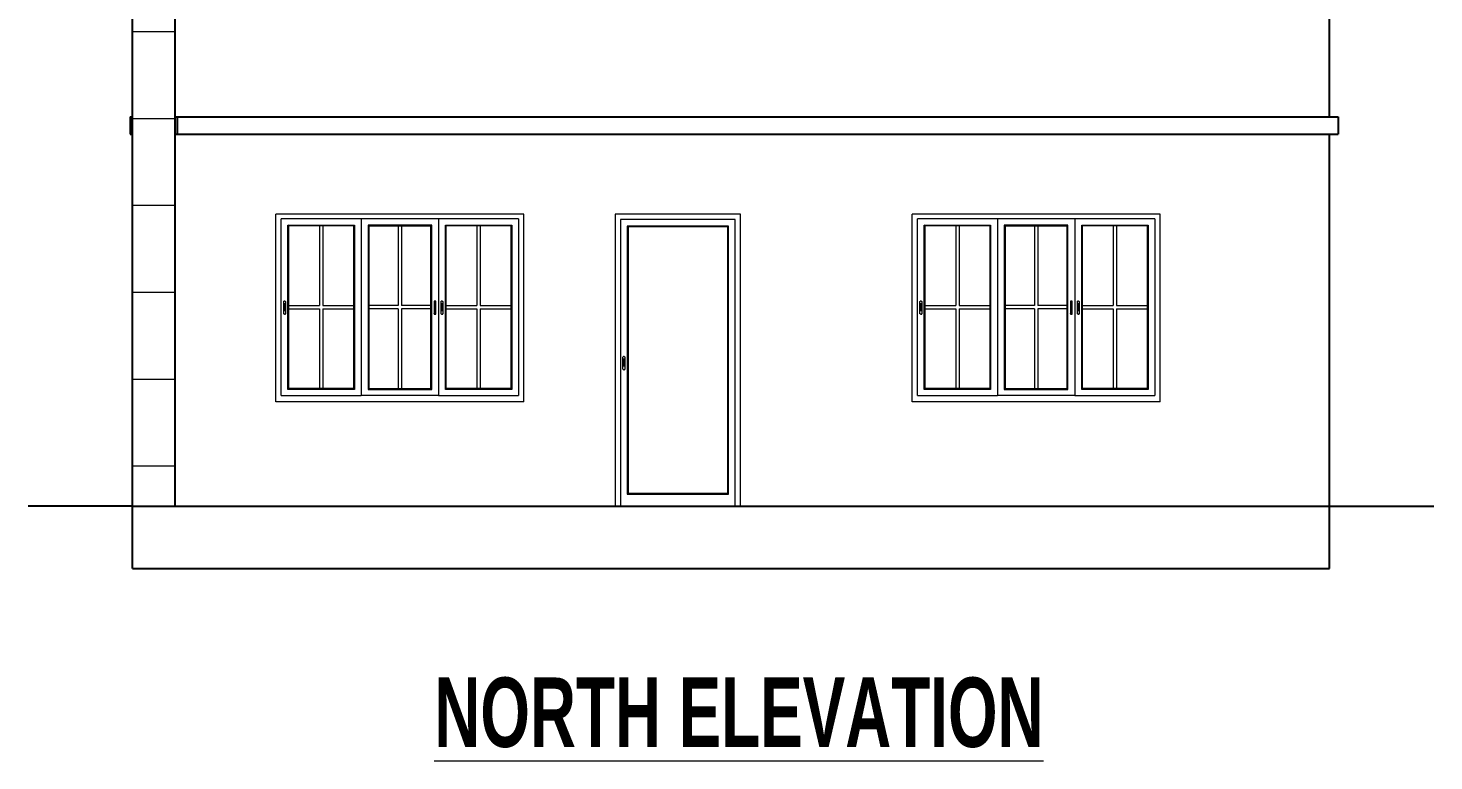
# Model space of a CAD drawing. Header units: inches. Extents: x -5142662 to -4941318, y -3361958 to -3160563.
# Drawn here: x -4998942.3 to -4998538.3, y -3261211.2 to -3261000.4 of the extents above; entities that cross this region are included whole.
import ezdxf

# ---------------------------------------------------------------- set-up
doc = ezdxf.new("R2010")
doc.units = ezdxf.units.IN
doc.header["$LTSCALE"] = 2
doc.header["$MEASUREMENT"] = 0
doc.linetypes.add('ACAD_ISO02W100', pattern=[15, 12, -3])
doc.layers.get('0').update_dxf_attribs({"linetype": 'CONTINUOUS'})
for name, color, linetype, lineweight in [('HATCH', 60, 'ACAD_ISO02W100', 13), ('Text-100.w', 254, 'CONTINUOUS', 9), ('window', 4, 'CONTINUOUS', 13)]:
    doc.layers.add(name, color=color, linetype=linetype, lineweight=lineweight)
doc.styles.add('Arial', font='arial.ttf', dxfattribs={"width": 0.8, "height": 12})

msp = doc.modelspace()

# ---------------------------------------------------------------- hatches: boundary and pattern name
at = {"layer": 'HATCH', "transparency": 33554661}
h = msp.add_hatch(dxfattribs=at)
h.set_pattern_fill('ANSI37', color=256, scale=200, angle=45)
h.set_pattern_definition([(90, (6503.708, 1998.61), (-25, 0), []), (180, (6503.708, 1998.61), (-4e-15, -25), [])])
h.paths.add_polyline_path([(-4998900, -3260913.91), (-4998900, -3260763.91), (-4998907.01, -3260763.91), (-4998907.01, -3260801.91), (-4998908.12, -3260801.91), (-4998908.12, -3260806.91), (-4998907.01, -3260806.91), (-4998907.01, -3260913.91), (-4998913.41, -3260913.91), (-4998913.41, -3260918.91), (-4998912.31, -3260918.91), (-4998912.31, -3261025.91), (-4998912.31, -3261137.91), (-4998900, -3261137.91), (-4998900, -3261025.91)])

# ---------------------------------------------------------------- linework, layer by layer
at = {"ltscale": 0.5}
for p, q in [((-4998900, -3261025.91), (-4998900, -3260913.91)), ((-4998912.31, -3261025.91), (-4998912.31, -3260918.91)), ((-4998568.28, -3261025.91), (-4998568.28, -3260918.91)), ((-4998912.97, -3261025.91), (-4998912.31, -3261025.91)), ((-4998912.97, -3261025.91), (-4998912.97, -3261030.91)), ((-4998912.31, -3261137.91), (-4998912.31, -3261025.91)), ((-4998900, -3261025.91), (-4998565.77, -3261025.91)), ((-4998900, -3261137.91), (-4998900, -3261025.91)), ((-4998899.33, -3261030.91), (-4998899.33, -3261025.91)), ((-4998565.77, -3261025.91), (-4998565.77, -3261030.91)), ((-4998912.97, -3261030.91), (-4998912.31, -3261030.91)), ((-4998900, -3261030.91), (-4998565.77, -3261030.91)), ((-4998568.28, -3261137.91), (-4998568.28, -3261030.91)), ((-4998912.31, -3261137.91), (-4998942.31, -3261137.91)), ((-4998912.31, -3261137.91), (-4998568.28, -3261137.91)), ((-4998912.31, -3261155.91), (-4998912.31, -3261137.91)), ((-4998568.28, -3261137.91), (-4998538.28, -3261137.91)), ((-4998568.28, -3261155.91), (-4998568.28, -3261137.91)), ((-4998912.31, -3261155.91), (-4998568.28, -3261155.91))]:
    msp.add_line(p, q, dxfattribs=at)
at = {"layer": 'window'}
for p, q in [((-4998871.08, -3261107.91), (-4998871.08, -3261053.91)), ((-4998799.85, -3261053.91), (-4998871.08, -3261053.91)), ((-4998869.58, -3261106.14), (-4998869.58, -3261055.25)), ((-4998801.35, -3261055.25), (-4998869.58, -3261055.25)), ((-4998846.58, -3261055.25), (-4998846.58, -3261106.14)), ((-4998824.35, -3261055.25), (-4998824.35, -3261106.14)), ((-4998801.35, -3261055.25), (-4998801.35, -3261106.14)), ((-4998799.85, -3261107.91), (-4998799.85, -3261053.91)), ((-4998688.21, -3261107.91), (-4998688.21, -3261053.91)), ((-4998616.98, -3261053.91), (-4998688.21, -3261053.91)), ((-4998686.71, -3261106.14), (-4998686.71, -3261055.25)), ((-4998618.48, -3261055.25), (-4998686.71, -3261055.25)), ((-4998663.71, -3261055.25), (-4998663.71, -3261106.14)), ((-4998641.48, -3261055.25), (-4998641.48, -3261106.14)), ((-4998618.48, -3261055.25), (-4998618.48, -3261106.14)), ((-4998616.98, -3261107.91), (-4998616.98, -3261053.91)), ((-4998867.62, -3261104.34), (-4998867.62, -3261057.05)), ((-4998867.62, -3261057.05), (-4998848.54, -3261057.05)), ((-4998867.37, -3261057.27), (-4998867.62, -3261057.05)), ((-4998867.37, -3261104.11), (-4998867.37, -3261057.27)), ((-4998848.79, -3261057.27), (-4998867.37, -3261057.27)), ((-4998858.57, -3261057.27), (-4998858.57, -3261080.24)), ((-4998857.59, -3261057.27), (-4998857.59, -3261080.24)), ((-4998848.79, -3261057.27), (-4998848.54, -3261057.05)), ((-4998848.79, -3261057.27), (-4998848.79, -3261104.11)), ((-4998848.54, -3261057.05), (-4998848.54, -3261104.34)), ((-4998826.32, -3261057.05), (-4998844.62, -3261057.05)), ((-4998844.62, -3261057.05), (-4998844.62, -3261104.34)), ((-4998844.37, -3261057.27), (-4998844.62, -3261057.05)), ((-4998844.37, -3261057.27), (-4998844.37, -3261104.11)), ((-4998844.37, -3261057.27), (-4998826.56, -3261057.27)), ((-4998835.96, -3261057.27), (-4998835.96, -3261080.24)), ((-4998834.98, -3261057.27), (-4998834.98, -3261080.24)), ((-4998826.56, -3261057.27), (-4998826.32, -3261057.05)), ((-4998826.56, -3261104.11), (-4998826.56, -3261057.27)), ((-4998826.32, -3261104.34), (-4998826.32, -3261057.05)), ((-4998822.39, -3261104.34), (-4998822.39, -3261057.05)), ((-4998822.39, -3261057.05), (-4998803.32, -3261057.05)), ((-4998822.14, -3261057.27), (-4998822.39, -3261057.05)), ((-4998822.14, -3261104.11), (-4998822.14, -3261057.27)), ((-4998803.56, -3261057.27), (-4998822.14, -3261057.27)), ((-4998813.34, -3261057.27), (-4998813.34, -3261080.24)), ((-4998812.36, -3261057.27), (-4998812.36, -3261080.24)), ((-4998803.56, -3261057.27), (-4998803.32, -3261057.05)), ((-4998803.56, -3261057.27), (-4998803.56, -3261104.11)), ((-4998803.32, -3261057.05), (-4998803.32, -3261104.34)), ((-4998769.87, -3261057.6), (-4998770.1, -3261057.38)), ((-4998741.25, -3261057.6), (-4998741.03, -3261057.38)), ((-4998684.74, -3261104.34), (-4998684.74, -3261057.05)), ((-4998684.74, -3261057.05), (-4998665.67, -3261057.05)), ((-4998684.5, -3261057.27), (-4998684.74, -3261057.05)), ((-4998684.5, -3261104.11), (-4998684.5, -3261057.27)), ((-4998665.92, -3261057.27), (-4998684.5, -3261057.27)), ((-4998675.7, -3261057.27), (-4998675.7, -3261080.24)), ((-4998674.71, -3261057.27), (-4998674.71, -3261080.24)), ((-4998665.92, -3261057.27), (-4998665.67, -3261057.05)), ((-4998665.92, -3261057.27), (-4998665.92, -3261104.11)), ((-4998665.67, -3261057.05), (-4998665.67, -3261104.34)), ((-4998643.44, -3261057.05), (-4998661.74, -3261057.05)), ((-4998661.74, -3261057.05), (-4998661.74, -3261104.34)), ((-4998661.5, -3261057.27), (-4998661.74, -3261057.05)), ((-4998661.5, -3261057.27), (-4998661.5, -3261104.11)), ((-4998661.5, -3261057.27), (-4998643.69, -3261057.27)), ((-4998653.08, -3261057.27), (-4998653.08, -3261080.24)), ((-4998652.1, -3261057.27), (-4998652.1, -3261080.24)), ((-4998643.69, -3261057.27), (-4998643.44, -3261057.05)), ((-4998643.69, -3261104.11), (-4998643.69, -3261057.27)), ((-4998643.44, -3261104.34), (-4998643.44, -3261057.05)), ((-4998639.51, -3261104.34), (-4998639.51, -3261057.05)), ((-4998639.51, -3261057.05), (-4998620.44, -3261057.05)), ((-4998639.27, -3261057.27), (-4998639.51, -3261057.05)), ((-4998639.27, -3261104.11), (-4998639.27, -3261057.27)), ((-4998620.69, -3261057.27), (-4998639.27, -3261057.27)), ((-4998630.47, -3261057.27), (-4998630.47, -3261080.24)), ((-4998629.49, -3261057.27), (-4998629.49, -3261080.24)), ((-4998620.69, -3261057.27), (-4998620.44, -3261057.05)), ((-4998620.69, -3261057.27), (-4998620.69, -3261104.11)), ((-4998620.44, -3261057.05), (-4998620.44, -3261104.34)), ((-4998868.85, -3261079.09), (-4998868.84, -3261079.06)), ((-4998868.85, -3261079.12), (-4998868.84, -3261079.06)), ((-4998868.85, -3261079.12), (-4998868.85, -3261079.09)), ((-4998868.85, -3261082.52), (-4998868.85, -3261079.12)), ((-4998868.84, -3261079.06), (-4998868.82, -3261079.02)), ((-4998868.82, -3261079.02), (-4998868.8, -3261078.99)), ((-4998868.78, -3261078.97), (-4998868.8, -3261078.99)), ((-4998868.74, -3261078.95), (-4998868.78, -3261078.97)), ((-4998868.76, -3261079.82), (-4998868.77, -3261079.84)), ((-4998868.77, -3261079.84), (-4998868.77, -3261081.55)), ((-4998868.75, -3261079.78), (-4998868.76, -3261079.8)), ((-4998868.76, -3261079.8), (-4998868.76, -3261079.82)), ((-4998868.73, -3261079.76), (-4998868.75, -3261079.78)), ((-4998868.74, -3261078.95), (-4998868.71, -3261078.93)), ((-4998868.71, -3261079.74), (-4998868.73, -3261079.76)), ((-4998868.67, -3261078.91), (-4998868.71, -3261078.93)), ((-4998868.69, -3261079.72), (-4998868.71, -3261079.74)), ((-4998868.67, -3261079.71), (-4998868.69, -3261079.72)), ((-4998868.63, -3261078.91), (-4998868.67, -3261078.91)), ((-4998868.64, -3261079.7), (-4998868.67, -3261079.71)), ((-4998868.61, -3261079.7), (-4998868.64, -3261079.7)), ((-4998868.58, -3261078.9), (-4998868.63, -3261078.91)), ((-4998868.58, -3261079.69), (-4998868.61, -3261079.7)), ((-4998868.54, -3261078.91), (-4998868.58, -3261078.9)), ((-4998868.56, -3261079.7), (-4998868.58, -3261079.69)), ((-4998868.53, -3261079.7), (-4998868.56, -3261079.7)), ((-4998868.54, -3261078.91), (-4998868.5, -3261078.91)), ((-4998868.5, -3261079.71), (-4998868.53, -3261079.7)), ((-4998868.5, -3261078.91), (-4998868.46, -3261078.93)), ((-4998868.48, -3261079.72), (-4998868.5, -3261079.71)), ((-4998868.46, -3261079.74), (-4998868.48, -3261079.72)), ((-4998868.46, -3261078.93), (-4998868.43, -3261078.95)), ((-4998868.44, -3261079.76), (-4998868.46, -3261079.74)), ((-4998868.42, -3261079.78), (-4998868.44, -3261079.76)), ((-4998868.43, -3261078.95), (-4998868.39, -3261078.97)), ((-4998868.41, -3261079.8), (-4998868.42, -3261079.78)), ((-4998868.41, -3261079.82), (-4998868.41, -3261079.8)), ((-4998868.4, -3261079.84), (-4998868.41, -3261079.82)), ((-4998868.4, -3261081.55), (-4998868.4, -3261079.84)), ((-4998868.39, -3261078.97), (-4998868.37, -3261078.99)), ((-4998868.34, -3261079.02), (-4998868.37, -3261078.99)), ((-4998868.33, -3261079.06), (-4998868.34, -3261079.02)), ((-4998868.32, -3261079.09), (-4998868.33, -3261079.06)), ((-4998868.32, -3261079.09), (-4998868.31, -3261079.12)), ((-4998868.31, -3261079.12), (-4998868.31, -3261082.52)), ((-4998867.37, -3261080.24), (-4998858.57, -3261080.24)), ((-4998857.59, -3261080.24), (-4998848.79, -3261080.24)), ((-4998835.96, -3261080.24), (-4998844.37, -3261080.24)), ((-4998826.56, -3261080.24), (-4998834.98, -3261080.24)), ((-4998825.61, -3261079.06), (-4998825.62, -3261079.09)), ((-4998825.62, -3261079.09), (-4998825.62, -3261079.12)), ((-4998825.62, -3261079.12), (-4998825.62, -3261082.52)), ((-4998825.59, -3261079.02), (-4998825.61, -3261079.06)), ((-4998825.57, -3261078.99), (-4998825.59, -3261079.02)), ((-4998825.54, -3261078.97), (-4998825.57, -3261078.99)), ((-4998825.51, -3261078.95), (-4998825.54, -3261078.97)), ((-4998825.53, -3261079.82), (-4998825.52, -3261079.8)), ((-4998825.53, -3261079.84), (-4998825.53, -3261079.82)), ((-4998825.53, -3261080.09), (-4998825.53, -3261079.84)), ((-4998825.53, -3261080.07), (-4998825.52, -3261080.05)), ((-4998825.53, -3261080.09), (-4998825.53, -3261080.07)), ((-4998825.53, -3261081.55), (-4998825.53, -3261080.09)), ((-4998825.52, -3261079.8), (-4998825.51, -3261079.78)), ((-4998825.52, -3261080.05), (-4998825.51, -3261080.02)), ((-4998825.47, -3261078.93), (-4998825.51, -3261078.95)), ((-4998825.51, -3261079.78), (-4998825.5, -3261079.76)), ((-4998825.51, -3261080.02), (-4998825.5, -3261080)), ((-4998825.5, -3261079.76), (-4998825.48, -3261079.74)), ((-4998825.5, -3261080), (-4998825.48, -3261079.99)), ((-4998825.48, -3261079.74), (-4998825.46, -3261079.72)), ((-4998825.48, -3261079.99), (-4998825.46, -3261079.97)), ((-4998825.43, -3261078.91), (-4998825.47, -3261078.93)), ((-4998825.46, -3261079.72), (-4998825.43, -3261079.71)), ((-4998825.46, -3261079.97), (-4998825.43, -3261079.96)), ((-4998825.39, -3261078.91), (-4998825.43, -3261078.91)), ((-4998825.43, -3261079.71), (-4998825.4, -3261079.7)), ((-4998825.43, -3261079.96), (-4998825.4, -3261079.95)), ((-4998825.4, -3261079.7), (-4998825.38, -3261079.7)), ((-4998825.4, -3261079.95), (-4998825.38, -3261079.94)), ((-4998825.35, -3261078.9), (-4998825.39, -3261078.91)), ((-4998825.38, -3261079.7), (-4998825.35, -3261079.69)), ((-4998825.38, -3261079.94), (-4998825.35, -3261079.94)), ((-4998825.31, -3261078.91), (-4998825.35, -3261078.9)), ((-4998825.35, -3261079.69), (-4998825.32, -3261079.7)), ((-4998825.35, -3261079.94), (-4998825.32, -3261079.94)), ((-4998825.32, -3261079.7), (-4998825.29, -3261079.7)), ((-4998825.32, -3261079.94), (-4998825.29, -3261079.95)), ((-4998825.27, -3261078.91), (-4998825.31, -3261078.91)), ((-4998825.29, -3261079.7), (-4998825.27, -3261079.71)), ((-4998825.29, -3261079.95), (-4998825.27, -3261079.96)), ((-4998825.23, -3261078.93), (-4998825.27, -3261078.91)), ((-4998825.27, -3261079.71), (-4998825.24, -3261079.72)), ((-4998825.27, -3261079.96), (-4998825.24, -3261079.97)), ((-4998825.24, -3261079.72), (-4998825.22, -3261079.74)), ((-4998825.24, -3261079.97), (-4998825.22, -3261079.99)), ((-4998825.19, -3261078.95), (-4998825.23, -3261078.93)), ((-4998825.22, -3261079.74), (-4998825.2, -3261079.76)), ((-4998825.22, -3261079.99), (-4998825.2, -3261080)), ((-4998825.2, -3261079.76), (-4998825.19, -3261079.78)), ((-4998825.2, -3261080), (-4998825.19, -3261080.02)), ((-4998825.16, -3261078.97), (-4998825.19, -3261078.95)), ((-4998825.19, -3261079.78), (-4998825.18, -3261079.8)), ((-4998825.19, -3261080.02), (-4998825.18, -3261080.05)), ((-4998825.18, -3261079.8), (-4998825.17, -3261079.82)), ((-4998825.18, -3261080.05), (-4998825.17, -3261080.07)), ((-4998825.17, -3261079.82), (-4998825.17, -3261079.84)), ((-4998825.17, -3261081.55), (-4998825.17, -3261079.84)), ((-4998825.17, -3261080.07), (-4998825.17, -3261080.09)), ((-4998825.13, -3261078.99), (-4998825.16, -3261078.97)), ((-4998825.11, -3261079.02), (-4998825.13, -3261078.99)), ((-4998825.09, -3261079.06), (-4998825.11, -3261079.02)), ((-4998825.08, -3261079.09), (-4998825.09, -3261079.06)), ((-4998825.08, -3261079.12), (-4998825.09, -3261079.06)), ((-4998825.08, -3261079.12), (-4998825.08, -3261079.09)), ((-4998825.08, -3261082.52), (-4998825.08, -3261079.12)), ((-4998823.63, -3261079.12), (-4998823.61, -3261079.06)), ((-4998823.63, -3261079.12), (-4998823.62, -3261079.09)), ((-4998823.63, -3261082.52), (-4998823.63, -3261079.12)), ((-4998823.62, -3261079.09), (-4998823.61, -3261079.06)), ((-4998823.61, -3261079.06), (-4998823.6, -3261079.02)), ((-4998823.6, -3261079.02), (-4998823.58, -3261078.99)), ((-4998823.55, -3261078.97), (-4998823.58, -3261078.99)), ((-4998823.52, -3261078.95), (-4998823.55, -3261078.97)), ((-4998823.53, -3261079.8), (-4998823.54, -3261079.82)), ((-4998823.54, -3261079.82), (-4998823.54, -3261079.84)), ((-4998823.54, -3261079.84), (-4998823.54, -3261081.55)), ((-4998823.52, -3261079.78), (-4998823.53, -3261079.8)), ((-4998823.52, -3261078.95), (-4998823.48, -3261078.93)), ((-4998823.5, -3261079.76), (-4998823.52, -3261079.78)), ((-4998823.49, -3261079.74), (-4998823.5, -3261079.76)), ((-4998823.46, -3261079.72), (-4998823.49, -3261079.74)), ((-4998823.44, -3261078.91), (-4998823.48, -3261078.93)), ((-4998823.44, -3261079.71), (-4998823.46, -3261079.72)), ((-4998823.4, -3261078.91), (-4998823.44, -3261078.91)), ((-4998823.41, -3261079.7), (-4998823.44, -3261079.71)), ((-4998823.39, -3261079.7), (-4998823.41, -3261079.7)), ((-4998823.36, -3261078.9), (-4998823.4, -3261078.91)), ((-4998823.36, -3261079.69), (-4998823.39, -3261079.7)), ((-4998823.32, -3261078.91), (-4998823.36, -3261078.9)), ((-4998823.33, -3261079.7), (-4998823.36, -3261079.69)), ((-4998823.3, -3261079.7), (-4998823.33, -3261079.7)), ((-4998823.32, -3261078.91), (-4998823.27, -3261078.91)), ((-4998823.28, -3261079.71), (-4998823.3, -3261079.7)), ((-4998823.25, -3261079.72), (-4998823.28, -3261079.71)), ((-4998823.27, -3261078.91), (-4998823.23, -3261078.93)), ((-4998823.23, -3261079.74), (-4998823.25, -3261079.72)), ((-4998823.23, -3261078.93), (-4998823.2, -3261078.95)), ((-4998823.21, -3261079.76), (-4998823.23, -3261079.74)), ((-4998823.2, -3261079.78), (-4998823.21, -3261079.76)), ((-4998823.2, -3261078.95), (-4998823.17, -3261078.97)), ((-4998823.18, -3261079.8), (-4998823.2, -3261079.78)), ((-4998823.18, -3261079.82), (-4998823.18, -3261079.8)), ((-4998823.18, -3261079.84), (-4998823.18, -3261079.82)), ((-4998823.18, -3261081.55), (-4998823.18, -3261079.84)), ((-4998823.17, -3261078.97), (-4998823.14, -3261078.99)), ((-4998823.12, -3261079.02), (-4998823.14, -3261078.99)), ((-4998823.1, -3261079.06), (-4998823.12, -3261079.02)), ((-4998823.09, -3261079.09), (-4998823.1, -3261079.06)), ((-4998823.09, -3261079.09), (-4998823.09, -3261079.12)), ((-4998823.09, -3261079.12), (-4998823.09, -3261082.52)), ((-4998822.14, -3261080.24), (-4998813.34, -3261080.24)), ((-4998812.36, -3261080.24), (-4998803.56, -3261080.24)), ((-4998685.98, -3261079.09), (-4998685.97, -3261079.06)), ((-4998685.98, -3261079.12), (-4998685.97, -3261079.06)), ((-4998685.98, -3261079.12), (-4998685.98, -3261079.09)), ((-4998685.98, -3261082.52), (-4998685.98, -3261079.12)), ((-4998685.97, -3261079.06), (-4998685.95, -3261079.02)), ((-4998685.95, -3261079.02), (-4998685.93, -3261078.99)), ((-4998685.9, -3261078.97), (-4998685.93, -3261078.99)), ((-4998685.87, -3261078.95), (-4998685.9, -3261078.97)), ((-4998685.88, -3261079.8), (-4998685.89, -3261079.82)), ((-4998685.89, -3261079.82), (-4998685.89, -3261079.84)), ((-4998685.89, -3261079.84), (-4998685.89, -3261081.55)), ((-4998685.87, -3261079.78), (-4998685.88, -3261079.8)), ((-4998685.87, -3261078.95), (-4998685.83, -3261078.93)), ((-4998685.86, -3261079.76), (-4998685.87, -3261079.78)), ((-4998685.84, -3261079.74), (-4998685.86, -3261079.76)), ((-4998685.82, -3261079.72), (-4998685.84, -3261079.74)), ((-4998685.79, -3261078.91), (-4998685.83, -3261078.93)), ((-4998685.79, -3261079.71), (-4998685.82, -3261079.72)), ((-4998685.75, -3261078.91), (-4998685.79, -3261078.91)), ((-4998685.77, -3261079.7), (-4998685.79, -3261079.71)), ((-4998685.74, -3261079.7), (-4998685.77, -3261079.7)), ((-4998685.71, -3261078.9), (-4998685.75, -3261078.91)), ((-4998685.71, -3261079.69), (-4998685.74, -3261079.7)), ((-4998685.67, -3261078.91), (-4998685.71, -3261078.9)), ((-4998685.68, -3261079.7), (-4998685.71, -3261079.69)), ((-4998685.65, -3261079.7), (-4998685.68, -3261079.7)), ((-4998685.67, -3261078.91), (-4998685.63, -3261078.91)), ((-4998685.63, -3261079.71), (-4998685.65, -3261079.7)), ((-4998685.63, -3261078.91), (-4998685.59, -3261078.93)), ((-4998685.6, -3261079.72), (-4998685.63, -3261079.71)), ((-4998685.58, -3261079.74), (-4998685.6, -3261079.72)), ((-4998685.59, -3261078.93), (-4998685.55, -3261078.95)), ((-4998685.56, -3261079.76), (-4998685.58, -3261079.74)), ((-4998685.55, -3261079.78), (-4998685.56, -3261079.76)), ((-4998685.55, -3261078.95), (-4998685.52, -3261078.97)), ((-4998685.54, -3261079.8), (-4998685.55, -3261079.78)), ((-4998685.53, -3261079.82), (-4998685.54, -3261079.8)), ((-4998685.53, -3261079.84), (-4998685.53, -3261079.82)), ((-4998685.53, -3261081.55), (-4998685.53, -3261079.84)), ((-4998685.52, -3261078.97), (-4998685.49, -3261078.99)), ((-4998685.47, -3261079.02), (-4998685.49, -3261078.99)), ((-4998685.45, -3261079.06), (-4998685.47, -3261079.02)), ((-4998685.44, -3261079.09), (-4998685.45, -3261079.06)), ((-4998685.44, -3261079.09), (-4998685.44, -3261079.12)), ((-4998685.44, -3261079.12), (-4998685.44, -3261082.52)), ((-4998684.5, -3261080.24), (-4998675.7, -3261080.24)), ((-4998674.71, -3261080.24), (-4998665.92, -3261080.24)), ((-4998653.08, -3261080.24), (-4998661.5, -3261080.24)), ((-4998643.69, -3261080.24), (-4998652.1, -3261080.24)), ((-4998642.73, -3261079.06), (-4998642.74, -3261079.09)), ((-4998642.74, -3261079.09), (-4998642.74, -3261079.12)), ((-4998642.74, -3261079.12), (-4998642.74, -3261082.52)), ((-4998642.72, -3261079.02), (-4998642.73, -3261079.06)), ((-4998642.69, -3261078.99), (-4998642.72, -3261079.02)), ((-4998642.67, -3261078.97), (-4998642.69, -3261078.99)), ((-4998642.63, -3261078.95), (-4998642.67, -3261078.97)), ((-4998642.66, -3261079.84), (-4998642.65, -3261079.82)), ((-4998642.66, -3261080.09), (-4998642.66, -3261079.84)), ((-4998642.66, -3261080.09), (-4998642.65, -3261080.07)), ((-4998642.66, -3261081.55), (-4998642.66, -3261080.09)), ((-4998642.65, -3261079.8), (-4998642.64, -3261079.78)), ((-4998642.65, -3261079.82), (-4998642.65, -3261079.8)), ((-4998642.65, -3261080.05), (-4998642.64, -3261080.02)), ((-4998642.65, -3261080.07), (-4998642.65, -3261080.05)), ((-4998642.64, -3261079.78), (-4998642.62, -3261079.76)), ((-4998642.64, -3261080.02), (-4998642.62, -3261080)), ((-4998642.6, -3261078.93), (-4998642.63, -3261078.95)), ((-4998642.62, -3261079.76), (-4998642.6, -3261079.74)), ((-4998642.62, -3261080), (-4998642.6, -3261079.99)), ((-4998642.56, -3261078.91), (-4998642.6, -3261078.93)), ((-4998642.6, -3261079.74), (-4998642.58, -3261079.72)), ((-4998642.6, -3261079.99), (-4998642.58, -3261079.97)), ((-4998642.58, -3261079.72), (-4998642.56, -3261079.71)), ((-4998642.58, -3261079.97), (-4998642.56, -3261079.96)), ((-4998642.52, -3261078.91), (-4998642.56, -3261078.91)), ((-4998642.56, -3261079.71), (-4998642.53, -3261079.7)), ((-4998642.56, -3261079.96), (-4998642.53, -3261079.95)), ((-4998642.53, -3261079.7), (-4998642.5, -3261079.7)), ((-4998642.53, -3261079.95), (-4998642.5, -3261079.94)), ((-4998642.47, -3261078.9), (-4998642.52, -3261078.91)), ((-4998642.5, -3261079.7), (-4998642.47, -3261079.69)), ((-4998642.5, -3261079.94), (-4998642.47, -3261079.94)), ((-4998642.43, -3261078.91), (-4998642.47, -3261078.9)), ((-4998642.47, -3261079.69), (-4998642.45, -3261079.7)), ((-4998642.47, -3261079.94), (-4998642.45, -3261079.94)), ((-4998642.45, -3261079.7), (-4998642.42, -3261079.7)), ((-4998642.45, -3261079.94), (-4998642.42, -3261079.95)), ((-4998642.39, -3261078.91), (-4998642.43, -3261078.91)), ((-4998642.42, -3261079.7), (-4998642.39, -3261079.71)), ((-4998642.42, -3261079.95), (-4998642.39, -3261079.96)), ((-4998642.35, -3261078.93), (-4998642.39, -3261078.91)), ((-4998642.39, -3261079.71), (-4998642.37, -3261079.72)), ((-4998642.39, -3261079.96), (-4998642.37, -3261079.97)), ((-4998642.37, -3261079.72), (-4998642.35, -3261079.74)), ((-4998642.37, -3261079.97), (-4998642.35, -3261079.99)), ((-4998642.32, -3261078.95), (-4998642.35, -3261078.93)), ((-4998642.35, -3261079.74), (-4998642.33, -3261079.76)), ((-4998642.35, -3261079.99), (-4998642.33, -3261080)), ((-4998642.33, -3261079.76), (-4998642.31, -3261079.78)), ((-4998642.33, -3261080), (-4998642.31, -3261080.02)), ((-4998642.28, -3261078.97), (-4998642.32, -3261078.95)), ((-4998642.31, -3261079.78), (-4998642.3, -3261079.8)), ((-4998642.31, -3261080.02), (-4998642.3, -3261080.05)), ((-4998642.3, -3261079.8), (-4998642.3, -3261079.82)), ((-4998642.3, -3261079.82), (-4998642.29, -3261079.84)), ((-4998642.3, -3261080.05), (-4998642.3, -3261080.07)), ((-4998642.3, -3261080.07), (-4998642.29, -3261080.09)), ((-4998642.29, -3261081.55), (-4998642.29, -3261079.84)), ((-4998642.26, -3261078.99), (-4998642.28, -3261078.97)), ((-4998642.23, -3261079.02), (-4998642.26, -3261078.99)), ((-4998642.22, -3261079.06), (-4998642.23, -3261079.02)), ((-4998642.21, -3261079.09), (-4998642.22, -3261079.06)), ((-4998642.2, -3261079.12), (-4998642.22, -3261079.06)), ((-4998642.2, -3261079.12), (-4998642.21, -3261079.09)), ((-4998642.2, -3261082.52), (-4998642.2, -3261079.12)), ((-4998640.75, -3261079.09), (-4998640.74, -3261079.06)), ((-4998640.75, -3261079.12), (-4998640.74, -3261079.06)), ((-4998640.75, -3261079.12), (-4998640.75, -3261079.09)), ((-4998640.75, -3261082.52), (-4998640.75, -3261079.12)), ((-4998640.74, -3261079.06), (-4998640.72, -3261079.02)), ((-4998640.72, -3261079.02), (-4998640.7, -3261078.99)), ((-4998640.67, -3261078.97), (-4998640.7, -3261078.99)), ((-4998640.64, -3261078.95), (-4998640.67, -3261078.97)), ((-4998640.65, -3261079.78), (-4998640.66, -3261079.8)), ((-4998640.66, -3261079.8), (-4998640.66, -3261079.82)), ((-4998640.66, -3261079.82), (-4998640.66, -3261079.84)), ((-4998640.66, -3261079.84), (-4998640.66, -3261081.55)), ((-4998640.63, -3261079.76), (-4998640.65, -3261079.78)), ((-4998640.64, -3261078.95), (-4998640.61, -3261078.93)), ((-4998640.61, -3261079.74), (-4998640.63, -3261079.76)), ((-4998640.57, -3261078.91), (-4998640.61, -3261078.93)), ((-4998640.59, -3261079.72), (-4998640.61, -3261079.74)), ((-4998640.57, -3261079.71), (-4998640.59, -3261079.72)), ((-4998640.53, -3261078.91), (-4998640.57, -3261078.91)), ((-4998640.54, -3261079.7), (-4998640.57, -3261079.71)), ((-4998640.51, -3261079.7), (-4998640.54, -3261079.7)), ((-4998640.48, -3261078.9), (-4998640.53, -3261078.91)), ((-4998640.48, -3261079.69), (-4998640.51, -3261079.7)), ((-4998640.44, -3261078.91), (-4998640.48, -3261078.9)), ((-4998640.45, -3261079.7), (-4998640.48, -3261079.69)), ((-4998640.43, -3261079.7), (-4998640.45, -3261079.7)), ((-4998640.44, -3261078.91), (-4998640.4, -3261078.91)), ((-4998640.4, -3261079.71), (-4998640.43, -3261079.7)), ((-4998640.4, -3261078.91), (-4998640.36, -3261078.93)), ((-4998640.38, -3261079.72), (-4998640.4, -3261079.71)), ((-4998640.36, -3261079.74), (-4998640.38, -3261079.72)), ((-4998640.36, -3261078.93), (-4998640.32, -3261078.95)), ((-4998640.34, -3261079.76), (-4998640.36, -3261079.74)), ((-4998640.32, -3261079.78), (-4998640.34, -3261079.76)), ((-4998640.32, -3261078.95), (-4998640.29, -3261078.97)), ((-4998640.31, -3261079.8), (-4998640.32, -3261079.78)), ((-4998640.3, -3261079.82), (-4998640.31, -3261079.8)), ((-4998640.3, -3261079.84), (-4998640.3, -3261079.82)), ((-4998640.3, -3261081.55), (-4998640.3, -3261079.84)), ((-4998640.29, -3261078.97), (-4998640.26, -3261078.99)), ((-4998640.24, -3261079.02), (-4998640.26, -3261078.99)), ((-4998640.23, -3261079.06), (-4998640.24, -3261079.02)), ((-4998640.22, -3261079.09), (-4998640.23, -3261079.06)), ((-4998640.22, -3261079.09), (-4998640.21, -3261079.12)), ((-4998640.21, -3261079.12), (-4998640.21, -3261082.52)), ((-4998639.27, -3261080.24), (-4998630.47, -3261080.24)), ((-4998629.49, -3261080.24), (-4998620.69, -3261080.24)), ((-4998868.85, -3261082.55), (-4998868.85, -3261082.52)), ((-4998868.84, -3261082.58), (-4998868.85, -3261082.55)), ((-4998868.84, -3261082.58), (-4998868.82, -3261082.62)), ((-4998868.82, -3261082.62), (-4998868.8, -3261082.65)), ((-4998868.8, -3261082.65), (-4998868.78, -3261082.67)), ((-4998868.74, -3261082.69), (-4998868.78, -3261082.67)), ((-4998868.76, -3261081.57), (-4998868.77, -3261081.55)), ((-4998868.76, -3261081.6), (-4998868.76, -3261081.57)), ((-4998868.75, -3261081.62), (-4998868.76, -3261081.6)), ((-4998868.73, -3261081.64), (-4998868.75, -3261081.62)), ((-4998868.71, -3261082.71), (-4998868.74, -3261082.69)), ((-4998868.71, -3261081.65), (-4998868.73, -3261081.64)), ((-4998868.69, -3261081.67), (-4998868.71, -3261081.65)), ((-4998868.71, -3261082.71), (-4998868.67, -3261082.73)), ((-4998868.67, -3261081.68), (-4998868.69, -3261081.67)), ((-4998868.64, -3261081.69), (-4998868.67, -3261081.68)), ((-4998868.63, -3261082.73), (-4998868.67, -3261082.73)), ((-4998868.61, -3261081.7), (-4998868.64, -3261081.69)), ((-4998868.58, -3261082.74), (-4998868.63, -3261082.73)), ((-4998868.58, -3261081.7), (-4998868.61, -3261081.7)), ((-4998868.56, -3261081.7), (-4998868.58, -3261081.7)), ((-4998868.58, -3261082.74), (-4998868.54, -3261082.73)), ((-4998868.53, -3261081.69), (-4998868.56, -3261081.7)), ((-4998868.54, -3261082.73), (-4998868.5, -3261082.73)), ((-4998868.5, -3261081.68), (-4998868.53, -3261081.69)), ((-4998868.48, -3261081.67), (-4998868.5, -3261081.68)), ((-4998868.46, -3261082.71), (-4998868.5, -3261082.73)), ((-4998868.46, -3261081.65), (-4998868.48, -3261081.67)), ((-4998868.44, -3261081.64), (-4998868.46, -3261081.65)), ((-4998868.43, -3261082.69), (-4998868.46, -3261082.71)), ((-4998868.42, -3261081.62), (-4998868.44, -3261081.64)), ((-4998868.43, -3261082.69), (-4998868.39, -3261082.67)), ((-4998868.41, -3261081.6), (-4998868.42, -3261081.62)), ((-4998868.4, -3261081.55), (-4998868.41, -3261081.57)), ((-4998868.41, -3261081.57), (-4998868.41, -3261081.6)), ((-4998868.39, -3261082.67), (-4998868.37, -3261082.65)), ((-4998868.37, -3261082.65), (-4998868.34, -3261082.62)), ((-4998868.33, -3261082.58), (-4998868.34, -3261082.62)), ((-4998868.31, -3261082.52), (-4998868.33, -3261082.58)), ((-4998868.32, -3261082.55), (-4998868.33, -3261082.58)), ((-4998868.32, -3261082.55), (-4998868.31, -3261082.52)), ((-4998867.37, -3261081.14), (-4998858.57, -3261081.14)), ((-4998858.57, -3261081.14), (-4998858.57, -3261104.11)), ((-4998857.59, -3261081.14), (-4998848.79, -3261081.14)), ((-4998857.59, -3261081.14), (-4998857.59, -3261104.11)), ((-4998835.96, -3261081.14), (-4998844.37, -3261081.14)), ((-4998835.96, -3261081.14), (-4998835.96, -3261104.11)), ((-4998834.98, -3261081.14), (-4998834.98, -3261104.11)), ((-4998826.56, -3261081.14), (-4998834.98, -3261081.14)), ((-4998825.62, -3261082.55), (-4998825.62, -3261082.52)), ((-4998825.62, -3261082.52), (-4998825.61, -3261082.58)), ((-4998825.62, -3261082.55), (-4998825.61, -3261082.58)), ((-4998825.61, -3261082.58), (-4998825.59, -3261082.62)), ((-4998825.59, -3261082.62), (-4998825.57, -3261082.65)), ((-4998825.57, -3261082.65), (-4998825.54, -3261082.67)), ((-4998825.54, -3261082.67), (-4998825.51, -3261082.69)), ((-4998825.53, -3261081.55), (-4998825.53, -3261081.57)), ((-4998825.53, -3261081.57), (-4998825.52, -3261081.6)), ((-4998825.52, -3261081.6), (-4998825.51, -3261081.62)), ((-4998825.51, -3261081.62), (-4998825.5, -3261081.64)), ((-4998825.51, -3261082.69), (-4998825.47, -3261082.71)), ((-4998825.5, -3261081.64), (-4998825.48, -3261081.65)), ((-4998825.48, -3261081.65), (-4998825.46, -3261081.67)), ((-4998825.47, -3261082.71), (-4998825.43, -3261082.73)), ((-4998825.46, -3261081.67), (-4998825.43, -3261081.68)), ((-4998825.43, -3261081.68), (-4998825.4, -3261081.69)), ((-4998825.43, -3261082.73), (-4998825.39, -3261082.73)), ((-4998825.4, -3261081.69), (-4998825.38, -3261081.7)), ((-4998825.39, -3261082.73), (-4998825.35, -3261082.74)), ((-4998825.38, -3261081.7), (-4998825.35, -3261081.7)), ((-4998825.35, -3261081.7), (-4998825.32, -3261081.7)), ((-4998825.35, -3261082.74), (-4998825.31, -3261082.73)), ((-4998825.32, -3261081.7), (-4998825.29, -3261081.69)), ((-4998825.31, -3261082.73), (-4998825.27, -3261082.73)), ((-4998825.29, -3261081.69), (-4998825.27, -3261081.68)), ((-4998825.27, -3261081.68), (-4998825.24, -3261081.67)), ((-4998825.27, -3261082.73), (-4998825.23, -3261082.71)), ((-4998825.24, -3261081.67), (-4998825.22, -3261081.65)), ((-4998825.23, -3261082.71), (-4998825.19, -3261082.69)), ((-4998825.22, -3261081.65), (-4998825.2, -3261081.64)), ((-4998825.2, -3261081.64), (-4998825.19, -3261081.62)), ((-4998825.19, -3261081.62), (-4998825.18, -3261081.6)), ((-4998825.19, -3261082.69), (-4998825.16, -3261082.67)), ((-4998825.18, -3261081.6), (-4998825.17, -3261081.57)), ((-4998825.17, -3261081.57), (-4998825.17, -3261081.55)), ((-4998825.16, -3261082.67), (-4998825.13, -3261082.65)), ((-4998825.13, -3261082.65), (-4998825.11, -3261082.62)), ((-4998825.11, -3261082.62), (-4998825.09, -3261082.58)), ((-4998825.09, -3261082.58), (-4998825.08, -3261082.55)), ((-4998825.08, -3261082.55), (-4998825.08, -3261082.52)), ((-4998823.62, -3261082.55), (-4998823.63, -3261082.52)), ((-4998823.61, -3261082.58), (-4998823.62, -3261082.55)), ((-4998823.61, -3261082.58), (-4998823.6, -3261082.62)), ((-4998823.6, -3261082.62), (-4998823.58, -3261082.65)), ((-4998823.58, -3261082.65), (-4998823.55, -3261082.67)), ((-4998823.52, -3261082.69), (-4998823.55, -3261082.67)), ((-4998823.54, -3261081.57), (-4998823.54, -3261081.55)), ((-4998823.53, -3261081.6), (-4998823.54, -3261081.57)), ((-4998823.52, -3261081.62), (-4998823.53, -3261081.6)), ((-4998823.5, -3261081.64), (-4998823.52, -3261081.62)), ((-4998823.48, -3261082.71), (-4998823.52, -3261082.69)), ((-4998823.49, -3261081.65), (-4998823.5, -3261081.64)), ((-4998823.46, -3261081.67), (-4998823.49, -3261081.65)), ((-4998823.48, -3261082.71), (-4998823.44, -3261082.73)), ((-4998823.44, -3261081.68), (-4998823.46, -3261081.67)), ((-4998823.41, -3261081.69), (-4998823.44, -3261081.68)), ((-4998823.4, -3261082.73), (-4998823.44, -3261082.73)), ((-4998823.39, -3261081.7), (-4998823.41, -3261081.69)), ((-4998823.36, -3261082.74), (-4998823.4, -3261082.73)), ((-4998823.36, -3261081.7), (-4998823.39, -3261081.7)), ((-4998823.33, -3261081.7), (-4998823.36, -3261081.7)), ((-4998823.36, -3261082.74), (-4998823.32, -3261082.73)), ((-4998823.3, -3261081.69), (-4998823.33, -3261081.7)), ((-4998823.32, -3261082.73), (-4998823.27, -3261082.73)), ((-4998823.28, -3261081.68), (-4998823.3, -3261081.69)), ((-4998823.25, -3261081.67), (-4998823.28, -3261081.68)), ((-4998823.23, -3261082.71), (-4998823.27, -3261082.73)), ((-4998823.23, -3261081.65), (-4998823.25, -3261081.67)), ((-4998823.21, -3261081.64), (-4998823.23, -3261081.65)), ((-4998823.2, -3261082.69), (-4998823.23, -3261082.71)), ((-4998823.2, -3261081.62), (-4998823.21, -3261081.64)), ((-4998823.18, -3261081.6), (-4998823.2, -3261081.62)), ((-4998823.2, -3261082.69), (-4998823.17, -3261082.67)), ((-4998823.18, -3261081.55), (-4998823.18, -3261081.57)), ((-4998823.18, -3261081.57), (-4998823.18, -3261081.6)), ((-4998823.17, -3261082.67), (-4998823.14, -3261082.65)), ((-4998823.14, -3261082.65), (-4998823.12, -3261082.62)), ((-4998823.1, -3261082.58), (-4998823.12, -3261082.62)), ((-4998823.09, -3261082.52), (-4998823.1, -3261082.58)), ((-4998823.09, -3261082.55), (-4998823.1, -3261082.58)), ((-4998823.09, -3261082.55), (-4998823.09, -3261082.52)), ((-4998822.14, -3261081.14), (-4998813.34, -3261081.14)), ((-4998813.34, -3261081.14), (-4998813.34, -3261104.11)), ((-4998812.36, -3261081.14), (-4998803.56, -3261081.14)), ((-4998812.36, -3261081.14), (-4998812.36, -3261104.11)), ((-4998685.98, -3261082.55), (-4998685.98, -3261082.52)), ((-4998685.97, -3261082.58), (-4998685.98, -3261082.55)), ((-4998685.97, -3261082.58), (-4998685.95, -3261082.62)), ((-4998685.95, -3261082.62), (-4998685.93, -3261082.65)), ((-4998685.93, -3261082.65), (-4998685.9, -3261082.67)), ((-4998685.87, -3261082.69), (-4998685.9, -3261082.67)), ((-4998685.89, -3261081.57), (-4998685.89, -3261081.55)), ((-4998685.88, -3261081.6), (-4998685.89, -3261081.57)), ((-4998685.87, -3261081.62), (-4998685.88, -3261081.6)), ((-4998685.86, -3261081.64), (-4998685.87, -3261081.62)), ((-4998685.83, -3261082.71), (-4998685.87, -3261082.69)), ((-4998685.84, -3261081.65), (-4998685.86, -3261081.64)), ((-4998685.82, -3261081.67), (-4998685.84, -3261081.65)), ((-4998685.83, -3261082.71), (-4998685.79, -3261082.73)), ((-4998685.79, -3261081.68), (-4998685.82, -3261081.67)), ((-4998685.77, -3261081.69), (-4998685.79, -3261081.68)), ((-4998685.75, -3261082.73), (-4998685.79, -3261082.73)), ((-4998685.74, -3261081.7), (-4998685.77, -3261081.69)), ((-4998685.71, -3261082.74), (-4998685.75, -3261082.73)), ((-4998685.71, -3261081.7), (-4998685.74, -3261081.7)), ((-4998685.68, -3261081.7), (-4998685.71, -3261081.7)), ((-4998685.71, -3261082.74), (-4998685.67, -3261082.73)), ((-4998685.65, -3261081.69), (-4998685.68, -3261081.7)), ((-4998685.67, -3261082.73), (-4998685.63, -3261082.73)), ((-4998685.63, -3261081.68), (-4998685.65, -3261081.69)), ((-4998685.6, -3261081.67), (-4998685.63, -3261081.68)), ((-4998685.59, -3261082.71), (-4998685.63, -3261082.73)), ((-4998685.58, -3261081.65), (-4998685.6, -3261081.67)), ((-4998685.55, -3261082.69), (-4998685.59, -3261082.71)), ((-4998685.56, -3261081.64), (-4998685.58, -3261081.65)), ((-4998685.55, -3261081.62), (-4998685.56, -3261081.64)), ((-4998685.54, -3261081.6), (-4998685.55, -3261081.62)), ((-4998685.55, -3261082.69), (-4998685.52, -3261082.67)), ((-4998685.53, -3261081.57), (-4998685.54, -3261081.6)), ((-4998685.53, -3261081.55), (-4998685.53, -3261081.57)), ((-4998685.52, -3261082.67), (-4998685.49, -3261082.65)), ((-4998685.49, -3261082.65), (-4998685.47, -3261082.62)), ((-4998685.45, -3261082.58), (-4998685.47, -3261082.62)), ((-4998685.44, -3261082.52), (-4998685.45, -3261082.58)), ((-4998685.44, -3261082.55), (-4998685.45, -3261082.58)), ((-4998685.44, -3261082.55), (-4998685.44, -3261082.52)), ((-4998684.5, -3261081.14), (-4998675.7, -3261081.14)), ((-4998675.7, -3261081.14), (-4998675.7, -3261104.11)), ((-4998674.71, -3261081.14), (-4998665.92, -3261081.14)), ((-4998674.71, -3261081.14), (-4998674.71, -3261104.11)), ((-4998653.08, -3261081.14), (-4998661.5, -3261081.14)), ((-4998653.08, -3261081.14), (-4998653.08, -3261104.11)), ((-4998652.1, -3261081.14), (-4998652.1, -3261104.11)), ((-4998643.69, -3261081.14), (-4998652.1, -3261081.14)), ((-4998642.74, -3261082.55), (-4998642.74, -3261082.52)), ((-4998642.74, -3261082.52), (-4998642.73, -3261082.58)), ((-4998642.74, -3261082.55), (-4998642.73, -3261082.58)), ((-4998642.73, -3261082.58), (-4998642.72, -3261082.62)), ((-4998642.72, -3261082.62), (-4998642.69, -3261082.65)), ((-4998642.69, -3261082.65), (-4998642.67, -3261082.67)), ((-4998642.67, -3261082.67), (-4998642.63, -3261082.69)), ((-4998642.66, -3261081.55), (-4998642.65, -3261081.57)), ((-4998642.65, -3261081.57), (-4998642.65, -3261081.6)), ((-4998642.65, -3261081.6), (-4998642.64, -3261081.62)), ((-4998642.64, -3261081.62), (-4998642.62, -3261081.64)), ((-4998642.63, -3261082.69), (-4998642.6, -3261082.71)), ((-4998642.62, -3261081.64), (-4998642.6, -3261081.65)), ((-4998642.6, -3261081.65), (-4998642.58, -3261081.67)), ((-4998642.6, -3261082.71), (-4998642.56, -3261082.73)), ((-4998642.58, -3261081.67), (-4998642.56, -3261081.68)), ((-4998642.56, -3261081.68), (-4998642.53, -3261081.69)), ((-4998642.56, -3261082.73), (-4998642.52, -3261082.73)), ((-4998642.53, -3261081.69), (-4998642.5, -3261081.7)), ((-4998642.52, -3261082.73), (-4998642.47, -3261082.74)), ((-4998642.5, -3261081.7), (-4998642.47, -3261081.7)), ((-4998642.47, -3261081.7), (-4998642.45, -3261081.7)), ((-4998642.47, -3261082.74), (-4998642.43, -3261082.73)), ((-4998642.45, -3261081.7), (-4998642.42, -3261081.69)), ((-4998642.43, -3261082.73), (-4998642.39, -3261082.73)), ((-4998642.42, -3261081.69), (-4998642.39, -3261081.68)), ((-4998642.39, -3261081.68), (-4998642.37, -3261081.67)), ((-4998642.39, -3261082.73), (-4998642.35, -3261082.71)), ((-4998642.37, -3261081.67), (-4998642.35, -3261081.65)), ((-4998642.35, -3261081.65), (-4998642.33, -3261081.64)), ((-4998642.35, -3261082.71), (-4998642.32, -3261082.69)), ((-4998642.33, -3261081.64), (-4998642.31, -3261081.62)), ((-4998642.32, -3261082.69), (-4998642.28, -3261082.67)), ((-4998642.31, -3261081.62), (-4998642.3, -3261081.6)), ((-4998642.3, -3261081.57), (-4998642.29, -3261081.55)), ((-4998642.3, -3261081.6), (-4998642.3, -3261081.57)), ((-4998642.28, -3261082.67), (-4998642.26, -3261082.65)), ((-4998642.26, -3261082.65), (-4998642.23, -3261082.62)), ((-4998642.23, -3261082.62), (-4998642.22, -3261082.58)), ((-4998642.22, -3261082.58), (-4998642.21, -3261082.55)), ((-4998642.21, -3261082.55), (-4998642.2, -3261082.52)), ((-4998640.75, -3261082.55), (-4998640.75, -3261082.52)), ((-4998640.74, -3261082.58), (-4998640.75, -3261082.55)), ((-4998640.74, -3261082.58), (-4998640.72, -3261082.62)), ((-4998640.72, -3261082.62), (-4998640.7, -3261082.65)), ((-4998640.7, -3261082.65), (-4998640.67, -3261082.67)), ((-4998640.64, -3261082.69), (-4998640.67, -3261082.67)), ((-4998640.66, -3261081.57), (-4998640.66, -3261081.55)), ((-4998640.66, -3261081.6), (-4998640.66, -3261081.57)), ((-4998640.65, -3261081.62), (-4998640.66, -3261081.6)), ((-4998640.63, -3261081.64), (-4998640.65, -3261081.62)), ((-4998640.61, -3261082.71), (-4998640.64, -3261082.69)), ((-4998640.61, -3261081.65), (-4998640.63, -3261081.64)), ((-4998640.59, -3261081.67), (-4998640.61, -3261081.65)), ((-4998640.61, -3261082.71), (-4998640.57, -3261082.73)), ((-4998640.57, -3261081.68), (-4998640.59, -3261081.67)), ((-4998640.54, -3261081.69), (-4998640.57, -3261081.68)), ((-4998640.53, -3261082.73), (-4998640.57, -3261082.73)), ((-4998640.51, -3261081.7), (-4998640.54, -3261081.69)), ((-4998640.48, -3261082.74), (-4998640.53, -3261082.73)), ((-4998640.48, -3261081.7), (-4998640.51, -3261081.7)), ((-4998640.45, -3261081.7), (-4998640.48, -3261081.7)), ((-4998640.48, -3261082.74), (-4998640.44, -3261082.73)), ((-4998640.43, -3261081.69), (-4998640.45, -3261081.7)), ((-4998640.44, -3261082.73), (-4998640.4, -3261082.73)), ((-4998640.4, -3261081.68), (-4998640.43, -3261081.69)), ((-4998640.38, -3261081.67), (-4998640.4, -3261081.68)), ((-4998640.36, -3261082.71), (-4998640.4, -3261082.73)), ((-4998640.36, -3261081.65), (-4998640.38, -3261081.67)), ((-4998640.34, -3261081.64), (-4998640.36, -3261081.65)), ((-4998640.32, -3261082.69), (-4998640.36, -3261082.71)), ((-4998640.32, -3261081.62), (-4998640.34, -3261081.64)), ((-4998640.31, -3261081.6), (-4998640.32, -3261081.62)), ((-4998640.32, -3261082.69), (-4998640.29, -3261082.67)), ((-4998640.3, -3261081.57), (-4998640.31, -3261081.6)), ((-4998640.3, -3261081.55), (-4998640.3, -3261081.57)), ((-4998640.29, -3261082.67), (-4998640.26, -3261082.65)), ((-4998640.26, -3261082.65), (-4998640.24, -3261082.62)), ((-4998640.23, -3261082.58), (-4998640.24, -3261082.62)), ((-4998640.21, -3261082.52), (-4998640.23, -3261082.58)), ((-4998640.22, -3261082.55), (-4998640.23, -3261082.58)), ((-4998640.22, -3261082.55), (-4998640.21, -3261082.52)), ((-4998639.27, -3261081.14), (-4998630.47, -3261081.14)), ((-4998630.47, -3261081.14), (-4998630.47, -3261104.11)), ((-4998629.49, -3261081.14), (-4998620.69, -3261081.14)), ((-4998629.49, -3261081.14), (-4998629.49, -3261104.11)), ((-4998771.34, -3261095.1), (-4998771.32, -3261095.03)), ((-4998771.34, -3261095.1), (-4998771.33, -3261095.06)), ((-4998771.34, -3261098.49), (-4998771.34, -3261095.1)), ((-4998771.33, -3261095.06), (-4998771.32, -3261095.03)), ((-4998771.32, -3261095.03), (-4998771.31, -3261095)), ((-4998771.31, -3261095), (-4998771.28, -3261094.97)), ((-4998771.26, -3261094.94), (-4998771.28, -3261094.97)), ((-4998771.22, -3261094.92), (-4998771.26, -3261094.94)), ((-4998771.24, -3261095.79), (-4998771.25, -3261095.82)), ((-4998771.25, -3261095.82), (-4998771.25, -3261097.52)), ((-4998771.23, -3261095.75), (-4998771.24, -3261095.77)), ((-4998771.24, -3261095.77), (-4998771.24, -3261095.79)), ((-4998771.21, -3261095.73), (-4998771.23, -3261095.75)), ((-4998771.22, -3261094.92), (-4998771.19, -3261094.9)), ((-4998771.19, -3261095.71), (-4998771.21, -3261095.73)), ((-4998771.15, -3261094.89), (-4998771.19, -3261094.9)), ((-4998771.17, -3261095.7), (-4998771.19, -3261095.71)), ((-4998771.15, -3261095.68), (-4998771.17, -3261095.7)), ((-4998771.11, -3261094.88), (-4998771.15, -3261094.89)), ((-4998771.12, -3261095.67), (-4998771.15, -3261095.68)), ((-4998771.09, -3261095.67), (-4998771.12, -3261095.67)), ((-4998771.07, -3261094.88), (-4998771.11, -3261094.88)), ((-4998771.07, -3261095.67), (-4998771.09, -3261095.67)), ((-4998771.02, -3261094.88), (-4998771.07, -3261094.88)), ((-4998771.04, -3261095.67), (-4998771.07, -3261095.67)), ((-4998771.01, -3261095.67), (-4998771.04, -3261095.67)), ((-4998771.02, -3261094.88), (-4998770.98, -3261094.89)), ((-4998770.98, -3261095.68), (-4998771.01, -3261095.67)), ((-4998770.98, -3261094.89), (-4998770.94, -3261094.9)), ((-4998770.96, -3261095.7), (-4998770.98, -3261095.68)), ((-4998770.94, -3261095.71), (-4998770.96, -3261095.7)), ((-4998770.94, -3261094.9), (-4998770.91, -3261094.92)), ((-4998770.92, -3261095.73), (-4998770.94, -3261095.71)), ((-4998770.9, -3261095.75), (-4998770.92, -3261095.73)), ((-4998770.91, -3261094.92), (-4998770.87, -3261094.94)), ((-4998770.89, -3261095.77), (-4998770.9, -3261095.75)), ((-4998770.89, -3261095.79), (-4998770.89, -3261095.77)), ((-4998770.88, -3261095.82), (-4998770.89, -3261095.79)), ((-4998770.88, -3261097.52), (-4998770.88, -3261095.82)), ((-4998770.87, -3261094.94), (-4998770.85, -3261094.97)), ((-4998770.83, -3261095), (-4998770.85, -3261094.97)), ((-4998770.81, -3261095.03), (-4998770.83, -3261095)), ((-4998770.8, -3261095.06), (-4998770.81, -3261095.03)), ((-4998770.8, -3261095.06), (-4998770.8, -3261095.1)), ((-4998770.8, -3261095.1), (-4998770.8, -3261098.49)), ((-4998771.33, -3261098.52), (-4998771.34, -3261098.49)), ((-4998771.32, -3261098.56), (-4998771.33, -3261098.52)), ((-4998771.32, -3261098.56), (-4998771.31, -3261098.59)), ((-4998771.31, -3261098.59), (-4998771.28, -3261098.62)), ((-4998771.28, -3261098.62), (-4998771.26, -3261098.64)), ((-4998771.22, -3261098.67), (-4998771.26, -3261098.64)), ((-4998771.24, -3261097.55), (-4998771.25, -3261097.52)), ((-4998771.24, -3261097.57), (-4998771.24, -3261097.55)), ((-4998771.23, -3261097.59), (-4998771.24, -3261097.57)), ((-4998771.21, -3261097.61), (-4998771.23, -3261097.59)), ((-4998771.19, -3261098.69), (-4998771.22, -3261098.67)), ((-4998771.19, -3261097.63), (-4998771.21, -3261097.61)), ((-4998771.17, -3261097.64), (-4998771.19, -3261097.63)), ((-4998771.19, -3261098.69), (-4998771.15, -3261098.7)), ((-4998771.15, -3261097.65), (-4998771.17, -3261097.64)), ((-4998771.12, -3261097.66), (-4998771.15, -3261097.65)), ((-4998771.11, -3261098.71), (-4998771.15, -3261098.7)), ((-4998771.09, -3261097.67), (-4998771.12, -3261097.66)), ((-4998771.07, -3261098.71), (-4998771.11, -3261098.71)), ((-4998771.07, -3261097.67), (-4998771.09, -3261097.67)), ((-4998771.04, -3261097.67), (-4998771.07, -3261097.67)), ((-4998771.07, -3261098.71), (-4998771.02, -3261098.71)), ((-4998771.01, -3261097.66), (-4998771.04, -3261097.67)), ((-4998771.02, -3261098.71), (-4998770.98, -3261098.7)), ((-4998770.98, -3261097.65), (-4998771.01, -3261097.66)), ((-4998770.96, -3261097.64), (-4998770.98, -3261097.65)), ((-4998770.94, -3261098.69), (-4998770.98, -3261098.7)), ((-4998770.94, -3261097.63), (-4998770.96, -3261097.64)), ((-4998770.92, -3261097.61), (-4998770.94, -3261097.63)), ((-4998770.91, -3261098.67), (-4998770.94, -3261098.69)), ((-4998770.9, -3261097.59), (-4998770.92, -3261097.61)), ((-4998770.91, -3261098.67), (-4998770.87, -3261098.64)), ((-4998770.89, -3261097.57), (-4998770.9, -3261097.59)), ((-4998770.88, -3261097.52), (-4998770.89, -3261097.55)), ((-4998770.89, -3261097.55), (-4998770.89, -3261097.57)), ((-4998770.87, -3261098.64), (-4998770.85, -3261098.62)), ((-4998770.85, -3261098.62), (-4998770.83, -3261098.59)), ((-4998770.81, -3261098.56), (-4998770.83, -3261098.59)), ((-4998770.8, -3261098.49), (-4998770.81, -3261098.56)), ((-4998770.8, -3261098.52), (-4998770.81, -3261098.56)), ((-4998770.8, -3261098.52), (-4998770.8, -3261098.49)), ((-4998867.62, -3261104.34), (-4998867.37, -3261104.11)), ((-4998848.54, -3261104.34), (-4998867.62, -3261104.34)), ((-4998848.79, -3261104.11), (-4998867.37, -3261104.11)), ((-4998848.79, -3261104.11), (-4998848.54, -3261104.34)), ((-4998844.37, -3261104.11), (-4998844.62, -3261104.34)), ((-4998844.62, -3261104.34), (-4998826.32, -3261104.34)), ((-4998844.37, -3261104.11), (-4998826.56, -3261104.11)), ((-4998826.32, -3261104.34), (-4998826.56, -3261104.11)), ((-4998822.39, -3261104.34), (-4998822.14, -3261104.11)), ((-4998803.32, -3261104.34), (-4998822.39, -3261104.34)), ((-4998803.56, -3261104.11), (-4998822.14, -3261104.11)), ((-4998803.56, -3261104.11), (-4998803.32, -3261104.34)), ((-4998684.74, -3261104.34), (-4998684.5, -3261104.11)), ((-4998665.67, -3261104.34), (-4998684.74, -3261104.34)), ((-4998665.92, -3261104.11), (-4998684.5, -3261104.11)), ((-4998665.92, -3261104.11), (-4998665.67, -3261104.34)), ((-4998661.5, -3261104.11), (-4998661.74, -3261104.34)), ((-4998661.74, -3261104.34), (-4998643.44, -3261104.34)), ((-4998661.5, -3261104.11), (-4998643.69, -3261104.11)), ((-4998643.44, -3261104.34), (-4998643.69, -3261104.11)), ((-4998639.51, -3261104.34), (-4998639.27, -3261104.11)), ((-4998620.44, -3261104.34), (-4998639.51, -3261104.34)), ((-4998620.69, -3261104.11), (-4998639.27, -3261104.11)), ((-4998620.69, -3261104.11), (-4998620.44, -3261104.34)), ((-4998799.85, -3261107.91), (-4998871.08, -3261107.91)), ((-4998869.58, -3261106.14), (-4998846.58, -3261106.14)), ((-4998824.35, -3261106.14), (-4998846.58, -3261106.14)), ((-4998824.35, -3261106.14), (-4998801.35, -3261106.14)), ((-4998616.98, -3261107.91), (-4998688.21, -3261107.91)), ((-4998686.71, -3261106.14), (-4998663.71, -3261106.14)), ((-4998641.48, -3261106.14), (-4998663.71, -3261106.14)), ((-4998641.48, -3261106.14), (-4998618.48, -3261106.14)), ((-4998769.87, -3261134.23), (-4998770.1, -3261134.45)), ((-4998741.03, -3261134.45), (-4998741.25, -3261134.23))]:
    msp.add_line(p, q, dxfattribs=at)
for points in [[(-4998773.56, -3261137.91), (-4998737.56, -3261137.91), (-4998737.56, -3261053.91), (-4998773.56, -3261053.91)], [(-4998770.1, -3261134.45), (-4998741.03, -3261134.45), (-4998741.03, -3261057.38), (-4998770.1, -3261057.38)], [(-4998769.87, -3261134.23), (-4998741.25, -3261134.23), (-4998741.25, -3261057.6), (-4998769.87, -3261057.6)]]:
    msp.add_lwpolyline(points, close=True, dxfattribs=at)
msp.add_lwpolyline([(-4998739.06, -3261137.91), (-4998739.06, -3261055.41), (-4998772.06, -3261055.41), (-4998772.06, -3261137.91)], dxfattribs=at)

# ---------------------------------------------------------------- texts
at = {"layer": 'Text-100.w', "insert": (-4998740.56, -3261187.22), "char_height": 20, "width": 569.1024, "attachment_point": 2, "style": 'Arial'}
msp.add_mtext('\\A1;{\\fArial Narrow|b1|i0|c0|p34;\\L NORTH ELEVATION}', dxfattribs=at)

doc.saveas('drawing.dxf')
